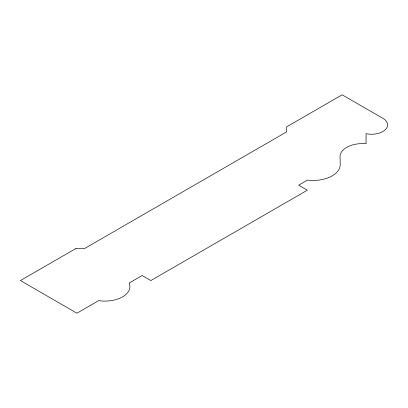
<?xml version="1.0" encoding="UTF-8"?>
<svg xmlns="http://www.w3.org/2000/svg" width="408" height="408" viewBox="0 0 408 408"><rect width="100%" height="100%" fill="white"/><g stroke="black" fill="none" stroke-linecap="round" stroke-linejoin="round"><path stroke-width="0.61" d="M75.862 248.538L20.4 280.561L76.923 313.191L98.659 300.64A24.98 14.423 0 0 0 129.096 283.07L142.137 275.543L150.833 280.561L307.357 190.194L298.661 185.176L307.357 180.152A27.361 15.795 0 0 0 340.216 164.475L340.043 156.723A22.45 12.964 0 0 1 366.053 143.754L366.053 133.717A16.157 9.328 0 0 0 384.933 130.106A16.157 9.328 0 0 0 383.444 118.651L342.139 94.809L286.676 126.827L286.676 131.85L84.558 248.538L75.862 248.538"/></g></svg>
